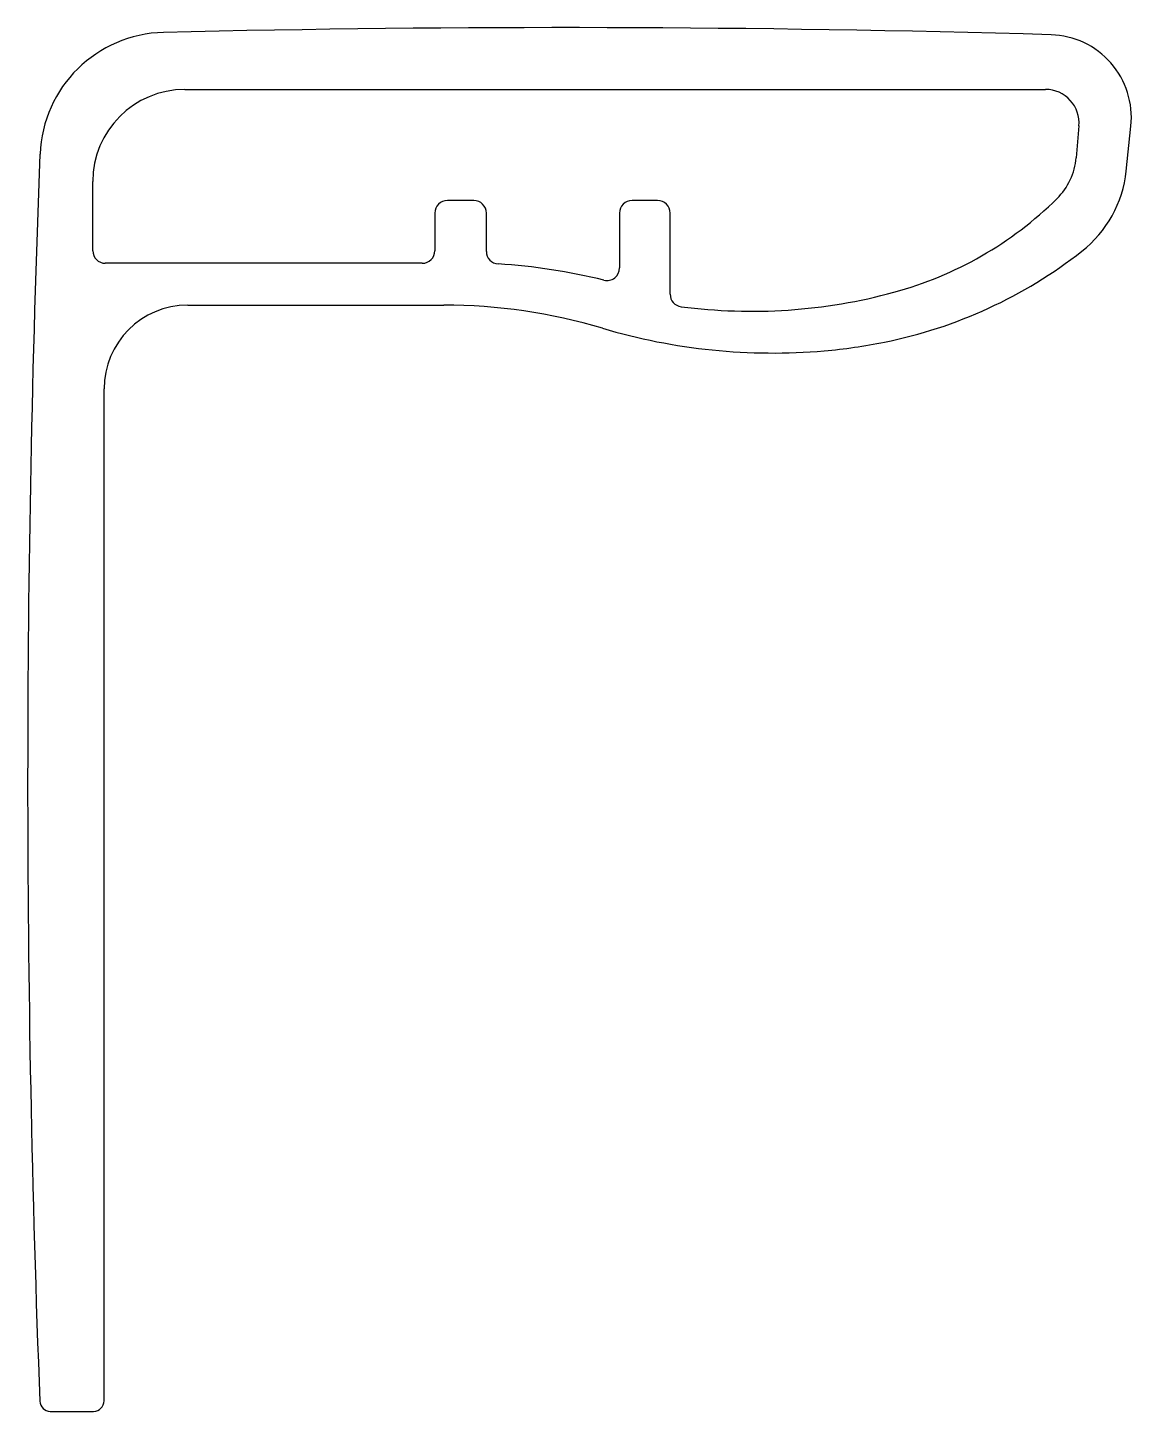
# Model space of a CAD drawing. Extents: x 1.2 to 27.6, y 1.2 to 34.2.
import ezdxf

# ---------------------------------------------------------------- set-up
doc = ezdxf.new("R2010")
doc.units = 0
doc.layers.get('0').update_dxf_attribs({"linetype": 'CONTINUOUS'})

msp = doc.modelspace()

# ---------------------------------------------------------------- linework, layer by layer
for p, q in [((4.958, 32.742), (25.515, 32.742)), ((26.312, 31.873), (26.246, 31.113)), ((27.44, 30.795), (27.552, 31.869)), ((2.758, 28.892), (2.758, 30.542)), ((11.858, 30.092), (11.228, 30.092)), ((16.248, 30.092), (15.638, 30.092)), ((10.928, 29.792), (10.928, 28.892)), ((12.158, 28.875), (12.158, 29.792)), ((15.338, 29.792), (15.338, 28.48)), ((16.548, 27.853), (16.548, 29.792)), ((10.628, 28.592), (3.058, 28.592)), ((5.028, 27.592), (11.143, 27.592)), ((3.028, 1.432), (3.028, 25.592)), ((1.744, 1.182), (2.778, 1.182))]:
    msp.add_line(p, q)
for centre, radius, start, end in [((4.521, 31.08), 3.025, 91.3646, 177.7393), ((13.983, -366.147), 400.365, 88.33079, 91.36457), ((25.588, 32.074), 1.975, 354.0405, 88.3308), ((4.958, 30.542), 2.2, 90, 180), ((25.515, 31.942), 0.8, 355, 90), ((379.868, 16.262), 378.665, 177.73927, 182.24593), ((24.692, 31.248), 1.56, 314.6129, 355), ((24.655, 31.085), 2.8, 308.0311, 354.0405), ((11.228, 29.792), 0.3, 90, 180), ((11.858, 29.792), 0.3, 0, 90), ((15.638, 29.792), 0.3, 90, 180), ((16.248, 29.792), 0.3, 0, 90), ((19.581, 36.429), 8.837, 285.1753, 314.6129), ((3.058, 28.892), 0.3, 180, 270), ((10.628, 28.892), 0.3, 270, 360), ((12.458, 28.875), 0.3, 180, 266.3868), ((19.436, 37.758), 11.272, 281.4113, 308.0311), ((11.534, 14.232), 14.373, 76.1809, 86.3868), ((15.038, 28.48), 0.3, 256.1809, 360), ((16.848, 27.853), 0.3, 180, 262.567), ((18.491, 40.447), 13, 262.567, 285.1753), ((5.028, 25.592), 2, 90, 180), ((11.143, 14.282), 13.31, 73.4664, 90), ((19.002, 40.758), 14.308, 253.4664, 274.9157), ((19.13, 39.271), 12.815, 274.9157, 281.4113), ((1.744, 1.432), 0.25, 182.2459, 270), ((2.778, 1.432), 0.25, 270, 0)]:
    msp.add_arc(centre, radius, start, end)

doc.saveas('drawing.dxf')
